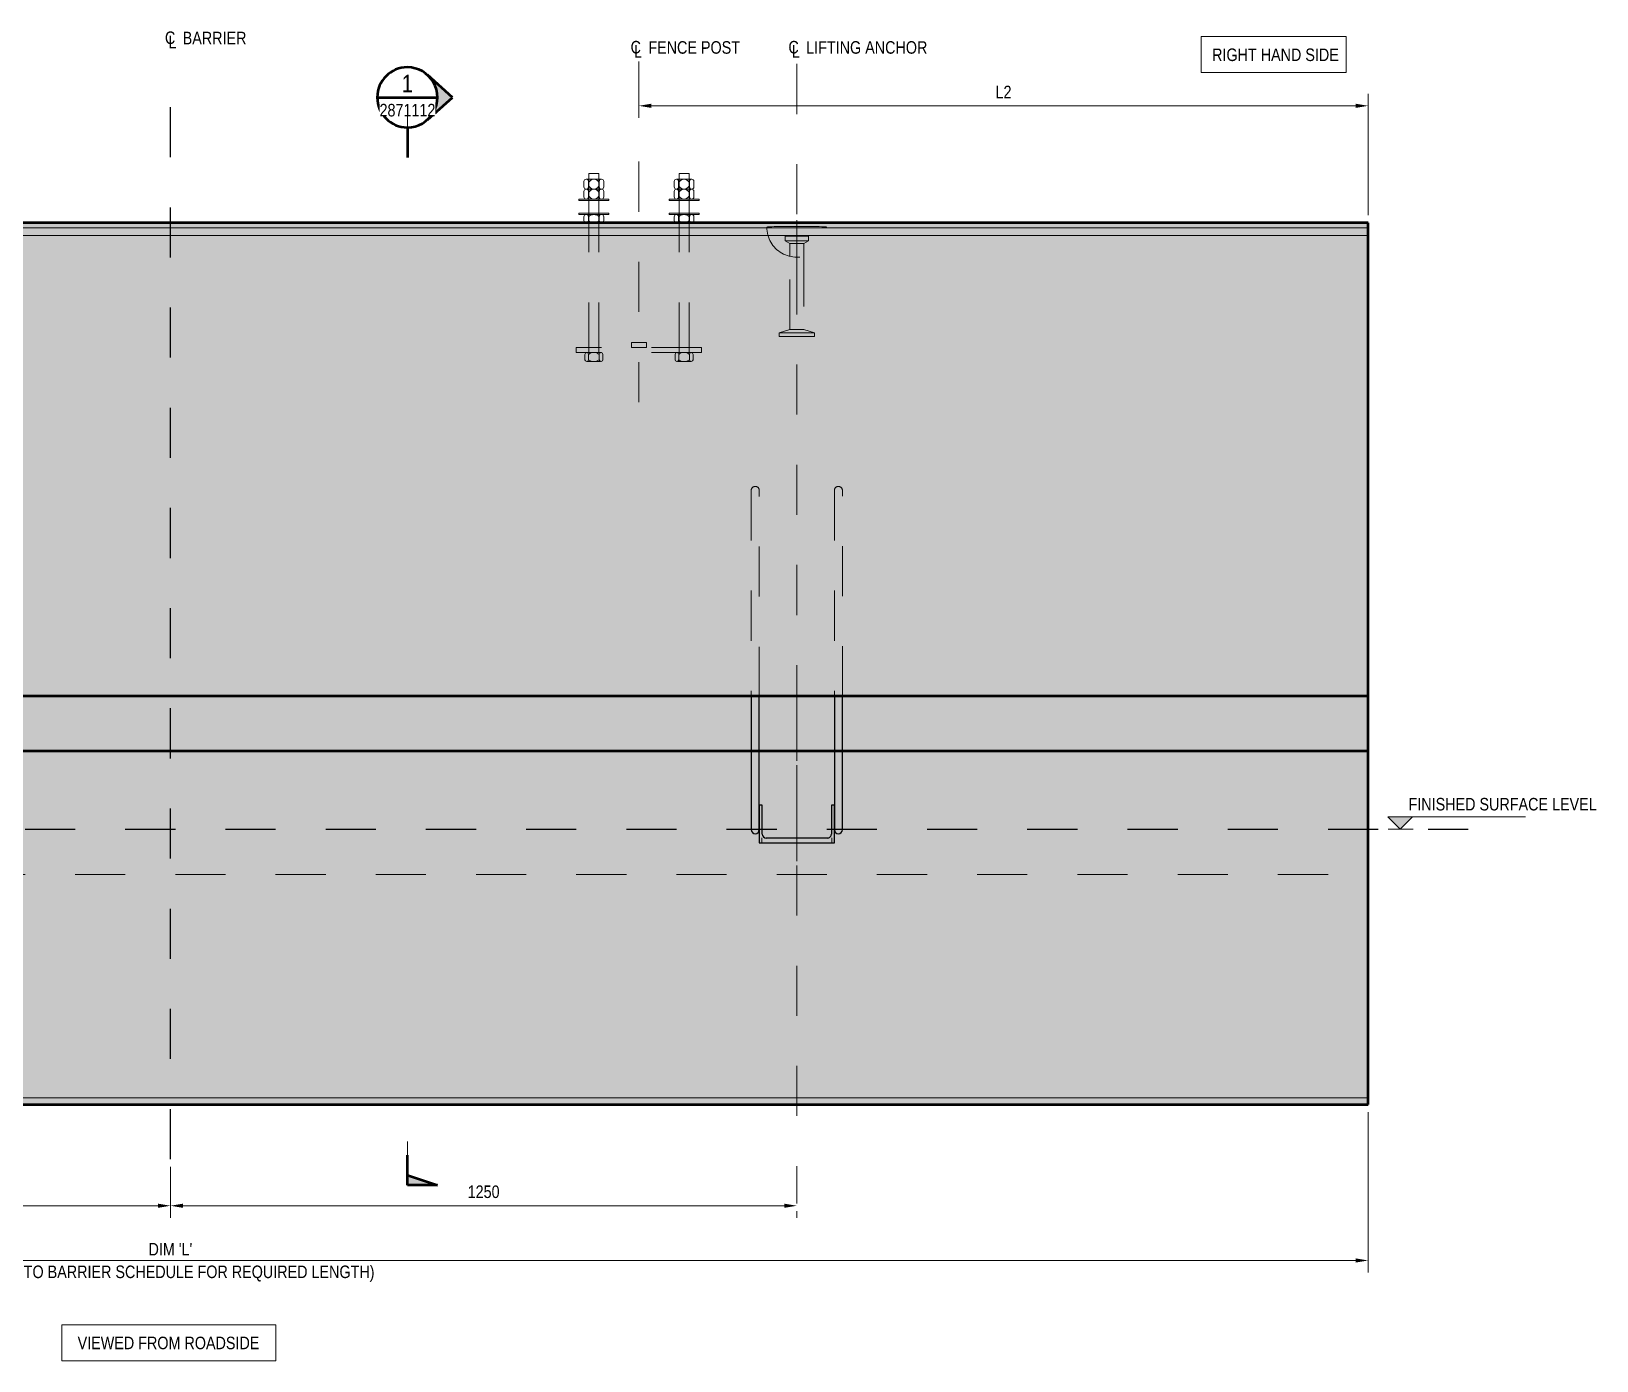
# Model space of a CAD drawing. Header units: metres. Extents: x 0.2 to 10.5, y 1.3 to 4.3.
# Drawn here: x 3.2 to 6.323, y 1.661 to 4.315 of the extents above; entities that cross this region are included whole.
import ezdxf

# ---------------------------------------------------------------- set-up
doc = ezdxf.new("R2010")
doc.units = ezdxf.units.M
for name, pattern in [('Dashed', [0.0075, 0.005, -0.0025]), ('Dot_Section Line', [0.02, 0, -0.02]), ('JacobsCenter', [0.015000000000000001, 0.009000000000000003, -0.0015, 0.003, -0.0015]), ('JacobsDash', [0.0045000000000000005, 0.003, -0.0015])]:
    doc.linetypes.add(name, pattern=pattern)
doc.layers.get('Defpoints').update_dxf_attribs({"color": 41})
for name, color, linetype, lineweight in [('D-BDGE', 7, 'Continuous', 13), ('D-BDGE-LINE', 7, 'Continuous', 9), ('D-ENHA-ANNO-TEXT', 7, 'Continuous', 9), ('D-ENHA-GEN-LINE', 7, 'Continuous', 9), ('D-ENHA-TEXT', 7, 'Continuous', 9), ('D-ENHA-TEXT-DIMS', 7, 'Continuous', 9)]:
    doc.layers.add(name, color=color, linetype=linetype, lineweight=lineweight)
doc.styles.add('Arial Narrow_2', font='ARIALN.TTF', dxfattribs={"height": 0.025})
doc.styles.add('Arial Narrow_3', font='ARIALN.TTF', dxfattribs={"height": 0.0025})
doc.styles.add('Arial Narrow_4', font='ARIALN.TTF', dxfattribs={"height": 0.03499999999999998})
doc.dimstyles.new('Dimension_Standard_O__mm_', dxfattribs={"dimscale": 0.3048, "dimtxt": 0.02558577434045649, "dimasz": 0.08202099737532807, "dimexe": 0.07874015748031493, "dimexo": 0.04921259842519685, "dimgap": 0.04921259842519685, "dimtad": 1, "dimdec": 0, "dimlfac": 1000, "dimzin": 0, "dimdsep": 46, "dimtxsty": 'Arial Narrow_2', "dimsah": 1, "dimcen": 0.09, "dimaunit": 1, "dimadec": 4, "dimazin": 0, "dimtfac": 1, "dimtdec": 4, "dimtix": 1, "dimtmove": 0, "dimatfit": 3, "dimfxl": 1, "dimtvp": 1, "dimtfill": 1, "dimtolj": 1, "dimtzin": 0, "dimlwd": 18, "dimlwe": 18, "dimarcsym": 2})
doc.dimstyles.new('Dimension_Standard_T__mm_', dxfattribs={"dimscale": 0.3048, "dimtxt": 0.02558577434045649, "dimasz": 0.08202099737532807, "dimexe": 0.07874015748031493, "dimexo": 0.04921259842519685, "dimgap": 0.03280839895013123, "dimtad": 1, "dimdec": 0, "dimlfac": 1000, "dimzin": 0, "dimdsep": 46, "dimtxsty": 'Arial Narrow_2', "dimsah": 1, "dimcen": 0.09, "dimaunit": 1, "dimadec": 4, "dimazin": 0, "dimtfac": 1, "dimtdec": 4, "dimtix": 1, "dimtmove": 0, "dimatfit": 3, "dimfxl": 1, "dimtvp": 1, "dimtolj": 1, "dimtzin": 0, "dimlwd": 18, "dimlwe": 18, "dimarcsym": 2})

# ---------------------------------------------------------------- blocks, each defined once
blk = doc.blocks.new('SYM_ANO_Barrier_LiftingHook_CS - Barrier_LiftingHook-5691597-DRG-2871112 -  PRECAST BARRIER_MPB-02-A_CONCRETE ELEVATION')
at = {"layer": 'D-ENHA-GEN-LINE', "linetype": 'JacobsDash'}
for p, q in [((-0.003500309690159186, 0.02120277777777555), (0.003499690309840712, 0.02120277777777555)), ((-0.003500309690159186, 0.02046670935560924), (-0.003500309690159186, 0.02120277777777555)), ((0.003499690309840712, 0.02046670935561054), (-0.003500309690163432, 0.02046670935561054)), ((-0.001400309690159352, 0.01982467492454532), (-0.003500309690159189, 0.02046670935560924)), ((0.001399690309845143, 0.01982467492454662), (-0.001400309690159352, 0.01982467492454662)), ((-0.001400309690159352, 0.005237165916272176), (-0.001400309690159352, 0.01982467492454532)), ((0.003499690309840711, 0.02046670935560924), (0.001399690309840892, 0.01982467492454532)), ((0.001399690309840892, 0.01982467492454533), (0.001399690309840906, 0.005237149402329283)), ((0.003499690309840712, 0.02120277777777555), (0.003499690309840712, 0.02046670935560924)), ((-3.096901587356272e-07, 0.006784693707594565), (-3.096901587356272e-07, -0.001969845714563886)), ((-0.001400309690159352, 0.002676899408019202), (-0.001400309690159352, 0.005237165916272176)), ((0.001399690309840878, 0.005237149402329294), (0.001399690309840905, 0.002676899408019202)), ((-0.002350309690159203, 0.002128416652289006), (-0.001400309690159351, 0.002676899408019204)), ((0.002349690309838533, 0.002128416652290305), (-0.002350309690159202, 0.002128416652290305)), ((-0.002350309690159203, 0.00120277777777577), (-0.002350309690159203, 0.002128416652289006)), ((0.002349690309841109, 0.00120277777777707), (-0.002350309690159202, 0.00120277777777577)), ((0.001399690309838654, 0.002676899408020502), (-0.001400309690157101, 0.002676899408020502)), ((0.001399690309840905, 0.002676899408019202), (0.00234969030983853, 0.002128416652290307)), ((0.002349690309840784, 0.002128416652289006), (0.002349690309841109, 0.00120277777777707)), ((-0.005825960594715209, -0.0006371081662707314), (-0.006000309690159206, -0.0005972222222251211)), ((-0.005313045844078125, -0.0006746760842300627), (-0.005825960594715214, -0.0006371081662707309)), ((-0.004491374179183393, -0.0007077426652629613), (-0.005313045844077933, -0.0006746760842300689)), ((-0.003408698170548321, -0.0007343861998717282), (-0.004491374179185306, -0.0007077426652628809)), ((-0.002127939012445208, -0.0007530582626696955), (-0.003408698170564734, -0.0007343861998715137)), ((-0.0007235297717087187, -0.0007626737012388135), (-0.002127939012431997, -0.0007530582626700263)), ((0.0007229103913756694, -0.0007626737012389357), (-0.0007235297716908704, -0.0007626737012389357)), ((0.002127319632079683, -0.000753058262670262), (0.0007229103913510606, -0.000762673701239086)), ((0.003408078790218821, -0.0007343861998719226), (0.002127319632063511, -0.000753058262670626)), ((0.004490754798868225, -0.0007077426652628623), (0.00340807879022341, -0.0007343861998719016)), ((0.005312426463760563, -0.0006746760842300507), (0.004490754798870601, -0.0007077426652627585)), ((0.005825341214397408, -0.0006371081662707316), (0.005312426463760326, -0.0006746760842300611)), ((0.005999690309841106, -0.0005972222222250608), (0.005825341214397414, -0.0006371081662707314))]:
    blk.add_line(p, q, dxfattribs=at)
blk.add_arc((-3.44100176372919e-07, -0.0005971878122075771), 0.005999965590081505, 359.9996711569023, 180.0003285933472, dxfattribs=at)
for major_axis, ratio, start_param, end_param in [((0.006000000000000017, 0), 0.02776706724027967, 1.570796326794872, 3.136791718390918), ((0.005999999999999991, 0), 0.02776706724027981, 0, 1.570796326794872)]:
    blk.add_ellipse((-3.096901588845214e-07, -0.0005972222222229539), major_axis=major_axis, ratio=ratio, start_param=start_param, end_param=end_param, dxfattribs=at)
blk = doc.blocks.new('CS_Annot_Centreline Symbol2 - CS_Annot_Centreline Symbol 2-5689285-DRG-2871112 -  PRECAST BARRIER_MPB-02-A_CONCRETE ELEVATION')
at = {"layer": 'D-ENHA-GEN-LINE', "char_height": 0.0025, "attachment_point": 1, "style": 'Arial Narrow_3'}
for s, insert, width in [('C  ', (-0.001093037785933506, 0.004762522620760218), 0.00440928125), ('L', (-0.000410444531309655, 0.003917079901844562), 0.00192405)]:
    blk.add_mtext(s, dxfattribs=dict(at, insert=insert, width=width))
blk = doc.blocks.new('Drafting View - sectionTail-4870194-DRG-2871112 -  PRECAST BARRIER_MPB-02-A_CONCRETE ELEVATION')
at = {"layer": 'D-ENHA-ANNO-TEXT'}
blk.add_hatch(color=256, dxfattribs=at).paths.add_polyline_path([(-0.005999999999999978, 0.006000000000000027), (-0.003999999999999977, 5.287437154777308e-18), (-0.005999999999999979, 2.326472348102016e-17)])
at = {"layer": 'D-ENHA-ANNO-TEXT', "lineweight": 50}
for p, q in [((-0.005999999999999977, 0.006000000000000042), (-0.005999999999999979, 2.326472348102016e-17)), ((-0.003999999999999977, 5.287437154777308e-18), (-0.005999999999999978, 0.006000000000000027)), ((-0.005999999999999979, 2.326472348102016e-17), (-0.003999999999999977, 5.287437154777308e-18)), ((-0.005999999999999979, 2.079979685531878e-17), (0, 1.338093660713722e-18))]:
    blk.add_line(p, q, dxfattribs=at)
blk = doc.blocks.new('Drafting View - SectionHead-4898858-DRG-2871112 -  PRECAST BARRIER_MPB-02-A_CONCRETE ELEVATION')
at = {"layer": 'D-ENHA-ANNO-TEXT'}
h = blk.add_hatch(color=256, dxfattribs=at)
edge = h.paths.add_edge_path()
edge.add_line((-0.001999999999999969, 0.009000000000000005), (0.002472438688581585, 0.004002715195407355))
edge.add_arc((-0.001999999999999989, 2.009226118815377e-17), 0.00599999999999998, 41.82770747606521, 138.1722925239356)
edge.add_line((-0.00647243868858154, 0.004002715195407331), (-0.001999999999999968, 0.009000000000000005))
at = {"layer": 'D-ENHA-ANNO-TEXT', "lineweight": 50}
for p, q in [((-0.001999999999999968, 0.009000000000000005), (-0.00647243868858154, 0.004002715195407331)), ((0.002472438688581585, 0.004002715195407355), (-0.001999999999999969, 0.009000000000000005)), ((0.003999999999999997, 4.260466872653294e-17), (0.009999999999999997, 2.168988129606749e-17))]:
    blk.add_line(p, q, dxfattribs=at)
for centre, start, end in [((-0.00199999999999999, 1.903242990425817e-17), 359.9999999999994, 179.9999999999997), ((-0.001999999999999989, 4.934127034536352e-18), 179.9999999999996, 359.9999999999996)]:
    blk.add_arc(centre, 0.005999999999999991, start, end, dxfattribs=at)
blk = doc.blocks.new('DIMBLOCK1-DRG-2871112 -  PRECAST BARRIER_MPB-02-A_CONCRETE ELEVATION')
at = {"layer": 'D-ENHA-TEXT-DIMS', "color": 0, "lineweight": 18, "transparency": 16777216}
for p, q in [((1.087320144108622, 2.157432099418924), (1.087320144108622, 1.837064861433709)), ((5.867320144108622, 2.157432099418924), (5.867320144108622, 1.837064861433709)), ((1.112320144108622, 1.861064861433709), (5.842320144108622, 1.861064861433709))]:
    blk.add_line(p, q, dxfattribs=at)
at = {"layer": 'D-ENHA-TEXT-DIMS', "color": 0, "transparency": 16777216}
for points in [[(1.112320144108622, 1.865231528100376), (1.112320144108622, 1.856898194767042), (1.087320144108622, 1.861064861433709)], [(5.842320144108622, 1.865231528100376), (5.842320144108622, 1.856898194767042), (5.867320144108622, 1.861064861433709)]]:
    blk.add_solid(points, dxfattribs=at)
at = {"layer": 'Defpoints', "color": 0, "transparency": 16777216}
for p in [(1.087320144108622, 2.172432099418924), (5.867320144108622, 2.172432099418924), (5.867320144108622, 1.861064861433709)]:
    blk.add_point(p, dxfattribs=at)
at = {"layer": 'D-ENHA-TEXT-DIMS', "color": 0, "lineweight": 18, "transparency": 16777216, "char_height": 0.025, "width": 0.9790822980948015, "attachment_point": 5, "style": 'Arial Narrow_2'}
for s, insert in [("\\A1;DIM 'L'", (3.477320144108622, 1.88357338803671)), ('\\A1;(REFER TO BARRIER SCHEDULE FOR REQUIRED LENGTH)', (3.477320144108622, 1.834668203862086))]:
    blk.add_mtext(s, dxfattribs=dict(at, insert=insert))
blk = doc.blocks.new('DIMBLOCK2-DRG-2871112 -  PRECAST BARRIER_MPB-02-A_CONCRETE ELEVATION')
at = {"layer": 'D-ENHA-TEXT-DIMS', "color": 0, "lineweight": 18, "transparency": 16777216}
for p, q in [((2.227320144108623, 2.039549072374633), (2.227320144108623, 1.946334414097972)), ((3.477320144108623, 2.048334265813729), (3.477320144108623, 1.946334414097972)), ((2.252320144108623, 1.970334414097972), (3.452320144108624, 1.970334414097972))]:
    blk.add_line(p, q, dxfattribs=at)
at = {"layer": 'D-ENHA-TEXT-DIMS', "color": 0, "transparency": 16777216}
for points in [[(2.252320144108623, 1.974501080764638), (2.252320144108623, 1.966167747431305), (2.227320144108623, 1.970334414097972)], [(3.452320144108624, 1.974501080764638), (3.452320144108624, 1.966167747431305), (3.477320144108623, 1.970334414097972)]]:
    blk.add_solid(points, dxfattribs=at)
at = {"layer": 'Defpoints', "color": 0, "transparency": 16777216}
for p in [(3.477320144108623, 2.063334265813729), (2.227320144108623, 2.054549072374633), (3.477320144108623, 1.970334414097972)]:
    blk.add_point(p, dxfattribs=at)
at = {"layer": 'D-ENHA-TEXT-DIMS', "color": 0, "lineweight": 18, "transparency": 16777216, "insert": (2.852320144108623, 1.998098738791014), "char_height": 0.025, "width": 0.07602630089735642, "attachment_point": 5, "style": 'Arial Narrow_2', "bg_fill": 3, "box_fill_scale": 1.1, "bg_fill_color": 256, "bg_fill_true_color": 13158600, "bg_fill_transparency": 0}
blk.add_mtext('\\A1;1250', dxfattribs=at)
blk = doc.blocks.new('DIMBLOCK3-DRG-2871112 -  PRECAST BARRIER_MPB-02-A_CONCRETE ELEVATION')
at = {"layer": 'D-ENHA-TEXT-DIMS', "color": 0, "lineweight": 18, "transparency": 16777216}
for p, q in [((3.477320144108623, 2.048334265813729), (3.477320144108623, 1.946334414097972)), ((3.502320144108623, 1.970334414097972), (4.702320144108624, 1.970334414097972)), ((4.727320144108624, 1.95954907237463), (4.727320144108624, 1.946334414097972))]:
    blk.add_line(p, q, dxfattribs=at)
at = {"layer": 'D-ENHA-TEXT-DIMS', "color": 0, "transparency": 16777216}
for points in [[(3.502320144108623, 1.974501080764638), (3.502320144108623, 1.966167747431305), (3.477320144108623, 1.970334414097972)], [(4.702320144108624, 1.974501080764638), (4.702320144108624, 1.966167747431305), (4.727320144108624, 1.970334414097972)]]:
    blk.add_solid(points, dxfattribs=at)
at = {"layer": 'Defpoints', "color": 0, "transparency": 16777216}
for p in [(3.477320144108623, 2.063334265813729), (4.727320144108624, 1.97454907237463), (4.727320144108624, 1.970334414097972)]:
    blk.add_point(p, dxfattribs=at)
at = {"layer": 'D-ENHA-TEXT-DIMS', "color": 0, "lineweight": 18, "transparency": 16777216, "insert": (4.102320144108623, 1.998098738791014), "char_height": 0.025, "width": 0.07602630089735642, "attachment_point": 5, "style": 'Arial Narrow_2', "bg_fill": 3, "box_fill_scale": 1.1, "bg_fill_color": 256, "bg_fill_true_color": 13158600, "bg_fill_transparency": 0}
blk.add_mtext('\\A1;1250', dxfattribs=at)
blk = doc.blocks.new('CS_Annot_Centreline Symbol2 - CS_Annot_Centreline Symbol-5797590-DRG-2871112 -  PRECAST BARRIER_MPB-02-A_CONCRETE ELEVATION')
at = {"layer": 'D-ENHA-GEN-LINE', "char_height": 0.0025, "attachment_point": 1, "style": 'Arial Narrow_3'}
for s, insert, width in [('C  ', (-0.001093037785933506, 0.004762522620760218), 0.00440928125), ('L', (-0.000410444531309655, 0.003917079901844562), 0.00192405)]:
    blk.add_mtext(s, dxfattribs=dict(at, insert=insert, width=width))
blk = doc.blocks.new('SYM_ANO_Level - FINISHED LEVEL 2-5691598-DRG-2871112 -  PRECAST BARRIER_MPB-02-A_CONCRETE ELEVATION')
at = {"layer": 'D-ENHA-GEN-LINE'}
blk.add_hatch(color=256, dxfattribs=at).paths.add_polyline_path([(3.542582893700797e-17, -6.34492458573277e-18), (0.002471832375662531, -0.002471832375662513), (-0.002471832375662475, -0.002471832375662513)])
for p, q in [((0.002414539042639604, 0), (-0.002585460957360396, 0)), ((-0.025, -0.002467747531082657), (0.002414539042639605, -0.002467747531082657)), ((3.569020079474683e-17, -6.609296443471635e-18), (-0.002471832375662475, -0.002471832375662513)), ((-0.002471832375662475, -0.002471832375662513), (0.002471832375662531, -0.002471832375662513)), ((0.001800000000000022, -0.002467747531082657), (-0.001800000000000064, -0.002467747531082657)), ((0.00247183237566253, -0.002471832375662513), (3.542582893700797e-17, -6.34492458573277e-18))]:
    blk.add_line(p, q, dxfattribs=at)
blk = doc.blocks.new('DIMBLOCK5-DRG-2871112 -  PRECAST BARRIER_MPB-02-A_CONCRETE ELEVATION')
at = {"layer": 'D-ENHA-TEXT-DIMS', "color": 0, "lineweight": 18, "transparency": 16777216}
for p, q in [((5.867320144108622, 3.947432099418925), (5.867320144108622, 4.190016632816901)), ((4.412320144108621, 4.168694302346566), (4.412320144108621, 4.142016632816901)), ((4.437320144108622, 4.166016632816901), (5.842320144108622, 4.166016632816901))]:
    blk.add_line(p, q, dxfattribs=at)
at = {"layer": 'D-ENHA-TEXT-DIMS', "color": 0, "transparency": 16777216}
for points in [[(4.437320144108622, 4.170183299483567), (4.437320144108622, 4.161849966150235), (4.412320144108621, 4.166016632816901)], [(5.842320144108622, 4.170183299483567), (5.842320144108622, 4.161849966150235), (5.867320144108622, 4.166016632816901)]]:
    blk.add_solid(points, dxfattribs=at)
at = {"layer": 'Defpoints', "color": 0, "transparency": 16777216}
for p in [(4.412320144108621, 4.183694302346566), (5.867320144108622, 4.166016632816901), (5.867320144108622, 3.932432099418925)]:
    blk.add_point(p, dxfattribs=at)
at = {"layer": 'D-ENHA-TEXT-DIMS', "color": 0, "lineweight": 18, "transparency": 16777216, "insert": (5.139820144108622, 4.19356779243491), "char_height": 0.025, "width": 0.03801315044867821, "attachment_point": 5, "style": 'Arial Narrow_2', "bg_fill": 3, "box_fill_scale": 1.1, "bg_fill_color": 256, "bg_fill_true_color": 13158600, "bg_fill_transparency": 0}
blk.add_mtext('\\A1;L2', dxfattribs=at)

msp = doc.modelspace()

# ---------------------------------------------------------------- hatches: boundary and pattern name
at = {"layer": 'D-BDGE-LINE', "true_color": 0xffffff}
h = msp.add_hatch(color=7, dxfattribs=at)
h.paths.add_polyline_path([(2.776550711687851, 2.172432099418927), (5.867320144108633, 2.172432099418927), (5.867320144108633, 2.63180709941892), (1.087320144108627, 2.63180709941892), (1.087320144108627, 2.172432099418927), (1.422320144108627, 2.172432099418927)])
h.paths.add_polyline_path([(5.867320144108633, 2.987432099418935), (5.867320144108633, 3.932432099418929), (1.087320144108627, 3.932432099418929), (1.087320144108627, 2.987432099418935), (4.860977266633811, 2.987432099418935)])
msp.add_hatch(color=7, dxfattribs=at).paths.add_polyline_path([(4.860977266633811, 2.63180709941892), (5.867320144108633, 2.63180709941892), (5.867320144108633, 2.987432099418935), (1.087320144108627, 2.987432099418935), (1.087320144108627, 2.63180709941892), (4.818242825779179, 2.63180709941892)])

# ---------------------------------------------------------------- linework, layer by layer
at = {"layer": 'D-BDGE', "linetype": 'JacobsCenter', "lineweight": 25}
msp.add_line((3.477320144108623, 2.063334265813729), (3.477320144108627, 4.263334265813729), dxfattribs=at)
at = {"layer": 'D-BDGE', "linetype": 'JacobsCenter', "lineweight": 18}
for p, q in [((4.412320144108621, 4.254549072374626), (4.41232014410862, 3.574549072374627)), ((4.727320144108629, 4.24954907237463), (4.727320144108624, 1.97454907237463)), ((4.727320144108625, 2.958406902667613), (4.727320144108625, 2.593406902667613))]:
    msp.add_line(p, q, dxfattribs=at)
at = {"layer": 'D-BDGE', "color": 252, "lineweight": 18, "true_color": 0x888888}
for p, q in [((4.33232014410862, 4.031091370773516), (4.312320144108625, 4.031091370773516)), ((4.312320144108625, 4.031091370773516), (4.312320144108625, 3.930217863555683)), ((4.33232014410862, 4.031091370773516), (4.33232014410862, 3.930762861152278)), ((4.492320144108623, 4.031091370773516), (4.512320144108619, 4.031091370773516)), ((4.492320144108623, 4.031091370773516), (4.492320144108623, 3.930762861152278)), ((4.512320144108619, 4.031091370773516), (4.512320144108619, 3.930217863555682)), ((4.302584144108625, 4.014979061723609), (4.302584144108625, 4.004047061723608)), ((4.30701814410862, 4.019413061723609), (4.337622144108626, 4.019413061723609)), ((4.30701814410862, 3.999613061723609), (4.337622144108626, 3.999613061723609)), ((4.30701814410862, 3.999613061723609), (4.337622144108626, 3.999613061723609)), ((4.30701814410862, 3.999613061723609), (4.337622144108626, 3.999613061723609)), ((4.311452144108619, 4.014979061723609), (4.311452144108619, 4.004047061723608)), ((4.311452144108624, 4.010510675065457), (4.311452144108624, 4.008515448381756)), ((4.333188144108626, 4.014979061723608), (4.333188144108626, 4.004047061723607)), ((4.333188144108622, 4.010510675065457), (4.333188144108622, 4.008515448381756)), ((4.342056144108621, 4.014979061723608), (4.342056144108621, 4.004047061723607)), ((4.482584144108623, 4.014979061723608), (4.482584144108623, 4.004047061723607)), ((4.517622144108624, 4.019413061723608), (4.487018144108618, 4.019413061723608)), ((4.517622144108624, 3.999613061723608), (4.487018144108618, 3.999613061723608)), ((4.517622144108624, 3.999613061723608), (4.487018144108618, 3.999613061723608)), ((4.517622144108624, 3.999613061723608), (4.487018144108618, 3.999613061723608)), ((4.491452144108618, 4.014979061723608), (4.491452144108618, 4.004047061723607)), ((4.491452144108622, 4.010510675065457), (4.491452144108622, 4.008515448381755)), ((4.513188144108624, 4.014979061723608), (4.513188144108624, 4.004047061723607)), ((4.51318814410862, 4.010510675065457), (4.51318814410862, 4.008515448381755)), ((4.522056144108619, 4.014979061723608), (4.522056144108619, 4.004047061723607)), ((4.352320144108623, 3.979813061723608), (4.292320144108622, 3.979813061723608)), ((4.292320144108622, 3.979813061723608), (4.292320144108622, 3.976813061723609)), ((4.292320144108622, 3.976813061723609), (4.352320144108623, 3.976813061723609)), ((4.302584144108625, 3.995179061723609), (4.302584144108625, 3.984247061723608)), ((4.30701814410862, 3.979813061723609), (4.337622144108626, 3.979813061723609)), ((4.30701814410862, 3.979813061723609), (4.337622144108626, 3.979813061723609)), ((4.311452144108619, 3.995179061723609), (4.311452144108619, 3.984247061723608)), ((4.311452144108624, 3.990710675065457), (4.311452144108624, 3.988715448381756)), ((4.333188144108626, 3.995179061723608), (4.333188144108626, 3.984247061723608)), ((4.333188144108622, 3.990710675065457), (4.333188144108622, 3.988715448381756)), ((4.342056144108621, 3.995179061723608), (4.342056144108621, 3.984247061723608)), ((4.352320144108623, 3.976813061723609), (4.352320144108623, 3.979813061723608)), ((4.472320144108622, 3.979813061723608), (4.532320144108621, 3.979813061723608)), ((4.472320144108622, 3.976813061723608), (4.472320144108622, 3.979813061723608)), ((4.532320144108621, 3.976813061723608), (4.472320144108622, 3.976813061723608)), ((4.482584144108623, 3.995179061723608), (4.482584144108623, 3.984247061723608)), ((4.517622144108624, 3.979813061723608), (4.487018144108618, 3.979813061723608)), ((4.517622144108624, 3.979813061723608), (4.487018144108618, 3.979813061723608)), ((4.491452144108618, 3.995179061723608), (4.491452144108618, 3.984247061723608)), ((4.491452144108622, 3.990710675065457), (4.491452144108622, 3.988715448381755)), ((4.513188144108624, 3.995179061723608), (4.513188144108624, 3.984247061723608)), ((4.51318814410862, 3.990710675065457), (4.51318814410862, 3.988715448381755)), ((4.522056144108619, 3.995179061723608), (4.522056144108619, 3.984247061723608)), ((4.532320144108621, 3.979813061723608), (4.532320144108621, 3.976813061723608)), ((4.292320144108622, 3.951813061723605), (4.352320144108623, 3.951813061723605)), ((4.292320144108622, 3.948813061723605), (4.292320144108622, 3.951813061723605)), ((4.352320144108623, 3.948813061723605), (4.292320144108622, 3.948813061723605)), ((4.302584144108625, 3.936866099418917), (4.302584144108625, 3.944379061723606)), ((4.30701814410862, 3.948813061723606), (4.337622144108626, 3.948813061723606)), ((4.30701814410862, 3.948813061723606), (4.337622144108626, 3.948813061723606)), ((4.311452144108624, 3.944379061723613), (4.311452144108624, 3.93686609941891)), ((4.333188144108622, 3.944379061723613), (4.333188144108622, 3.93686609941891)), ((4.342056144108621, 3.936866099418916), (4.342056144108621, 3.944379061723605)), ((4.352320144108623, 3.951813061723605), (4.352320144108623, 3.948813061723605)), ((4.472320144108622, 3.951813061723605), (4.472320144108622, 3.948813061723605)), ((4.532320144108621, 3.951813061723605), (4.472320144108622, 3.951813061723605)), ((4.472320144108622, 3.948813061723605), (4.532320144108621, 3.948813061723605)), ((4.482584144108623, 3.936866099418916), (4.482584144108623, 3.944379061723605)), ((4.517622144108624, 3.948813061723605), (4.487018144108618, 3.948813061723605)), ((4.517622144108624, 3.948813061723605), (4.487018144108618, 3.948813061723605)), ((4.491452144108622, 3.944379061723612), (4.491452144108622, 3.93686609941891)), ((4.51318814410862, 3.944379061723612), (4.51318814410862, 3.93686609941891)), ((4.522056144108619, 3.936866099418916), (4.522056144108619, 3.944379061723605)), ((4.532320144108621, 3.948813061723605), (4.532320144108621, 3.951813061723605)), ((4.30701814410862, 3.932432099418917), (4.337622144108626, 3.932432099418917)), ((4.30701814410862, 3.932432099418917), (4.337622144108626, 3.932432099418917)), ((4.30701814410862, 3.932432099418917), (4.337622144108626, 3.932432099418917)), ((4.517622144108624, 3.932432099418917), (4.487018144108618, 3.932432099418917)), ((4.517622144108624, 3.932432099418917), (4.487018144108618, 3.932432099418917)), ((4.517622144108624, 3.932432099418917), (4.487018144108618, 3.932432099418917)), ((4.304320144108617, 3.659250923477155), (4.304320144108617, 3.669860923477154)), ((4.308015144108618, 3.655555923477154), (4.335405144108623, 3.655555923477154)), ((4.311710144108618, 3.659250923477155), (4.311710144108618, 3.669860923477154)), ((4.332930144108626, 3.659250923477154), (4.332930144108626, 3.669860923477153)), ((4.340320144108627, 3.659250923477154), (4.340320144108627, 3.669860923477153)), ((4.484320144108617, 3.659250923477154), (4.484320144108617, 3.669860923477153)), ((4.516625144108625, 3.655555923477154), (4.48923514410862, 3.655555923477154)), ((4.491710144108618, 3.659250923477154), (4.491710144108618, 3.669860923477153)), ((4.512930144108624, 3.659250923477154), (4.512930144108624, 3.669860923477153)), ((4.520320144108625, 3.659250923477154), (4.520320144108625, 3.669860923477153))]:
    msp.add_line(p, q, dxfattribs=at)
at = {"layer": 'D-BDGE', "lineweight": 50}
for p, q in [((5.867320144108622, 3.932432099418925), (1.087320144108622, 3.932432099418925)), ((5.867320144108622, 2.172432099418924), (5.867320144108622, 3.932432099418925)), ((5.867320144108622, 2.987432099418916), (1.087320144108622, 2.987432099418932)), ((5.867320144108622, 2.877432099418916), (1.087320144108622, 2.877432099418931)), ((1.087320144108622, 2.172432099418924), (5.867320144108622, 2.172432099418924))]:
    msp.add_line(p, q, dxfattribs=at)
at = {"layer": 'D-BDGE', "lineweight": 18}
for p, q in [((1.087320144108624, 3.922432099418932), (5.867320144108624, 3.922432099418917)), ((5.867320144108624, 3.907214048276496), (1.087320144108623, 3.907214048276512)), ((5.867320144108624, 2.987432099418916), (1.087320144108622, 2.987432099418932)), ((5.867320144108622, 2.631807099418916), (5.867320144108624, 2.987432099418916)), ((5.867320144108622, 2.186048210631488), (1.087320144108622, 2.186048210631504))]:
    msp.add_line(p, q, dxfattribs=at)
at = {"layer": 'D-BDGE', "color": 252, "linetype": 'JacobsDash', "lineweight": 18, "true_color": 0x888888}
for p, q in [((4.312320144108624, 3.673555923477154), (4.312320144108625, 3.930217863555683)), ((4.332320144108619, 3.673555923477154), (4.33232014410862, 3.930762861152278)), ((4.492320144108623, 3.673555923477154), (4.492320144108623, 3.930762861152278)), ((4.512320144108619, 3.673555923477154), (4.512320144108619, 3.930217863555682)), ((4.397320144108621, 3.683555923477154), (4.397320144108621, 3.693555923477153)), ((4.397320144108621, 3.693555923477153), (4.427320144108621, 3.693555923477153)), ((4.427320144108621, 3.693555923477153), (4.427320144108621, 3.683555923477154)), ((4.53732014410862, 3.683555923477154), (4.287320144108622, 3.683555923477154)), ((4.287320144108622, 3.673555923477154), (4.287320144108622, 3.683555923477154)), ((4.53732014410862, 3.673555923477154), (4.287320144108622, 3.673555923477154)), ((4.308015144108618, 3.673555923477154), (4.335405144108623, 3.673555923477154)), ((4.427320144108621, 3.683555923477154), (4.397320144108621, 3.683555923477154)), ((4.516625144108625, 3.673555923477154), (4.48923514410862, 3.673555923477154)), ((4.53732014410862, 3.673555923477154), (4.53732014410862, 3.683555923477154))]:
    msp.add_line(p, q, dxfattribs=at)
at = {"layer": 'D-BDGE', "color": 8, "linetype": 'JacobsDash', "lineweight": 18, "true_color": 0x808080}
for p, q in [((4.636357211964924, 3.398328353388672), (4.636357211964923, 2.986320635732551)), ((4.652357211964924, 2.986320635732551), (4.652357211964925, 3.398328353388672)), ((4.802242825779172, 3.398319885441045), (4.802242825779171, 2.987023760732557)), ((4.81824282577917, 2.987023760732557), (4.818242825779171, 3.398319885441045))]:
    msp.add_line(p, q, dxfattribs=at)
at = {"layer": 'D-BDGE', "lineweight": 25}
for p, q in [((4.636357211964923, 2.986320635732551), (4.636357211964923, 2.721066423444422)), ((4.652357211964924, 2.721066423444422), (4.652357211964924, 2.986320635732551)), ((4.802242825779171, 2.987023760732557), (4.802242825779171, 2.721006933223832)), ((4.81824282577917, 2.721006933223832), (4.81824282577917, 2.987023760732557)), ((4.652320144108621, 2.769848486445501), (4.652320144108621, 2.694848486445501)), ((4.658320144108622, 2.769848486445501), (4.652320144108621, 2.769848486445501)), ((4.658320144108622, 2.7123484864455), (4.658320144108622, 2.769848486445501)), ((4.802320144108622, 2.769848486445501), (4.796320144108623, 2.769848486445501)), ((4.796320144108623, 2.769848486445501), (4.796320144108623, 2.712348486445499)), ((4.802320144108622, 2.694848486445501), (4.802320144108622, 2.769848486445501)), ((4.652320144108621, 2.694848486445501), (4.802320144108622, 2.694848486445501)), ((4.788320144108623, 2.704348486445501), (4.666320144108622, 2.704348486445501))]:
    msp.add_line(p, q, dxfattribs=at)
at = {"layer": 'D-BDGE', "linetype": 'Dashed', "lineweight": 25}
msp.add_line((0.9873201441086232, 2.721807099418932), (6.067320144108623, 2.721807099418915), dxfattribs=at)
at = {"layer": 'D-BDGE', "color": 7, "lineweight": 9, "true_color": 0xffffff}
for p, q in [((4.657320144108621, 2.694848486445501), (4.657320144108621, 2.7048484864455)), ((4.797320144108621, 2.7048484864455), (4.797320144108621, 2.694848486445501))]:
    msp.add_line(p, q, dxfattribs=at)
at = {"layer": 'D-BDGE', "linetype": 'JacobsDash', "lineweight": 18}
msp.add_line((1.087320144108622, 2.631807099418931), (5.867320144108622, 2.631807099418916), dxfattribs=at)
at = {"layer": 'D-BDGE', "color": 252, "lineweight": 18, "true_color": 0x888888}
for centre, radius, start, end in [((4.30701814410862, 4.014979061723609), 0.004433999999999827, 0, 180), ((4.30701814410862, 4.004047061723608), 0.004433999999998939, 180, 0), ((4.30701814410862, 3.995179061723609), 0.004433999999999827, 0, 180), ((4.322320144108623, 4.008328061723607), 0.01108500000000018, 11.35561563579839, 168.6443843642025), ((4.322320144108623, 4.010698061723605), 0.01108499999999948, 191.3556156357964, 348.644384364202), ((4.322320144108623, 3.988528061723607), 0.01108500000000018, 11.35561563580012, 168.6443843642008), ((4.337622144108626, 4.014979061723608), 0.004433999999999827, 0, 180), ((4.337622144108626, 4.004047061723607), 0.004433999999999827, 180, 0), ((4.337622144108626, 3.995179061723608), 0.004433999999999827, 0, 180), ((4.487018144108618, 4.014979061723608), 0.004433999999999827, 0, 180), ((4.487018144108618, 4.004047061723607), 0.004433999999999827, 180, 0), ((4.487018144108618, 3.995179061723608), 0.004433999999999827, 0, 180), ((4.502320144108621, 4.008328061723606), 0.01108499999999948, 11.35561563580115, 168.6443843641998), ((4.502320144108621, 4.010698061723605), 0.01108500000000035, 191.3556156358012, 348.6443843641972), ((4.502320144108621, 3.988528061723607), 0.01108499999999948, 11.35561563579942, 168.6443843642015), ((4.517622144108624, 4.014979061723608), 0.004433999999999827, 0, 180), ((4.517622144108624, 4.004047061723607), 0.004433999999999827, 180, 0), ((4.517622144108624, 3.995179061723608), 0.004433999999999827, 0, 180), ((4.30701814410862, 3.984247061723608), 0.004433999999998939, 180, 0), ((4.322320144108623, 3.990898061723606), 0.01108499999999948, 191.355615635796, 348.6443843642024), ((4.337622144108626, 3.984247061723608), 0.004433999999999827, 180, 0), ((4.487018144108618, 3.984247061723608), 0.004433999999999827, 180, 0), ((4.502320144108621, 3.990898061723605), 0.01108500000000035, 191.355615635799, 348.6443843641994), ((4.517622144108624, 3.984247061723608), 0.004433999999999827, 180, 0), ((4.30701814410862, 3.944379061723606), 0.004433999999998939, 3.443090318228225e-11, 180), ((4.30701814410862, 3.936866099418917), 0.004433999999999827, 180, 359.9999999999652), ((4.322320144108623, 3.933277001732613), 0.01553605999099279, 45.61038259849322, 134.389617401508), ((4.322320144108623, 3.94796815940991), 0.01553605999099279, 225.6103825984916, 314.3896174015064), ((4.337622144108626, 3.944379061723605), 0.004433999999999827, 0, 179.9999999999656), ((4.337622144108626, 3.936866099418916), 0.004434000000000545, 180.0000000000172, 359.9999999999939), ((4.487018144108618, 3.944379061723605), 0.004433999999999827, 2.869241931856854e-11, 180), ((4.487018144108618, 3.936866099418916), 0.004434000000000363, 179.9999999999972, 359.9999999999681), ((4.502320144108621, 3.933277001732612), 0.01553605999099279, 45.61038259849437, 134.3896174015068), ((4.502320144108621, 3.94796815940991), 0.01553605999099279, 225.6103825984923, 314.3896174015059), ((4.517622144108624, 3.944379061723605), 0.004433999999999553, 5.737720645360184e-12, 179.9999999999713), ((4.517622144108624, 3.936866099418916), 0.004433999999999827, 180.000000000034, 0), ((4.308015144108618, 3.669860923477154), 0.003695000000000448, 0, 180), ((4.308015144108618, 3.659250923477155), 0.003695000000000448, 180, 0), ((4.322320144108622, 3.656475392354006), 0.01708053112314864, 51.59800531939143, 128.40199468061), ((4.322320144108622, 3.672636454600303), 0.01708053112314864, 231.5980053193896, 308.4019946806083), ((4.336625144108626, 3.669860923477153), 0.003695000000000448, 0, 180), ((4.336625144108626, 3.659250923477154), 0.003695000000000448, 180, 0), ((4.488015144108617, 3.669860923477153), 0.003695000000000448, 0, 180), ((4.488015144108617, 3.659250923477154), 0.003695000000000448, 180, 0), ((4.502320144108621, 3.656475392354005), 0.01708053112314795, 51.59800531939111, 128.4019946806098), ((4.502320144108621, 3.672636454600302), 0.01708053112314795, 231.5980053193898, 308.4019946806085), ((4.516625144108625, 3.669860923477153), 0.003695000000000448, 0, 180), ((4.516625144108625, 3.659250923477154), 0.003695000000000448, 180, 0)]:
    msp.add_arc(centre, radius, start, end, dxfattribs=at)
at = {"layer": 'D-BDGE', "color": 8, "linetype": 'JacobsDash', "lineweight": 18, "true_color": 0x808080}
for centre, radius, start, end in [((4.644357211964925, 3.398328353388672), 0.008000000000000007, 0, 180), ((4.810242825779171, 3.398319885441045), 0.008000000000000543, 1.590277340731758e-12, 179.9999999999952)]:
    msp.add_arc(centre, radius, start, end, dxfattribs=at)
at = {"layer": 'D-BDGE', "lineweight": 25}
for centre, radius, start, end in [((4.644357211964923, 2.721066423444422), 0.008000000000000007, 180, 0), ((4.810242825779171, 2.721006933223832), 0.007999999999999119, 180, 0), ((4.666320144108622, 2.7123484864455), 0.008000000000000007, 180, 269.9999999999996), ((4.788320144108623, 2.712348486445499), 0.008000000000000007, 269.9999999999996, 0)]:
    msp.add_arc(centre, radius, start, end, dxfattribs=at)
at = {"layer": 'D-ENHA-ANNO-TEXT', "lineweight": 50}
msp.add_line((3.890144528114019, 4.182889280011525), (4.010144528114019, 4.182889280011525), dxfattribs=at)
at = {"layer": 'D-ENHA-ANNO-TEXT', "color": 7, "linetype": 'Dot_Section Line', "true_color": 0xffffff}
for p, q in [((3.95014452811402, 4.162889280011525), (3.95014452811402, 4.050883851503537)), ((3.950144528114018, 2.098247885039924), (3.950144528114018, 2.071344121232336))]:
    msp.add_line(p, q, dxfattribs=at)
at = {"layer": 'D-ENHA-TEXT', "lineweight": 18, "flags": 128}
for points in [[(5.534383027997726, 4.30411183157549), (5.823829635099989, 4.304111831575489), (5.823829635099989, 4.232411831575489), (5.534383027997726, 4.23241183157549)], [(3.260628621430736, 1.732709725877551), (3.687862699106701, 1.732709725877551), (3.687862699106701, 1.661009725877551), (3.260628621430736, 1.661009725877551)]]:
    msp.add_lwpolyline(points, close=True, dxfattribs=at)

# ---------------------------------------------------------------- block references
at = {"layer": 'D-ENHA-ANNO-TEXT', "lineweight": 50, "xscale": 9.999999999999996, "yscale": 9.999999999999996, "zscale": 9.999999999999996, "rotation": 269.9999999999996}
msp.add_blockref('Drafting View - SectionHead-4898858-DRG-2871112 -  PRECAST BARRIER_MPB-02-A_CONCRETE ELEVATION', (3.950144528114018, 4.162889280011524), dxfattribs=at)
at = {"layer": 'D-ENHA-ANNO-TEXT', "lineweight": 50, "extrusion": (0, 0, -1), "xscale": 9.999999999999996, "yscale": 9.999999999999996, "zscale": 9.999999999999996, "rotation": 90.00000000000064}
msp.add_blockref('Drafting View - sectionTail-4870194-DRG-2871112 -  PRECAST BARRIER_MPB-02-A_CONCRETE ELEVATION', (-3.950144528114017, 2.071344121232335), dxfattribs=at)
at = {"layer": 'D-ENHA-GEN-LINE', "xscale": 10, "yscale": 10, "zscale": 10}
for name, p in [('CS_Annot_Centreline Symbol2 - CS_Annot_Centreline Symbol 2-5689285-DRG-2871112 -  PRECAST BARRIER_MPB-02-A_CONCRETE ELEVATION', (3.477320144108628, 4.2667474869506)), ('CS_Annot_Centreline Symbol2 - CS_Annot_Centreline Symbol-5797590-DRG-2871112 -  PRECAST BARRIER_MPB-02-A_CONCRETE ELEVATION', (4.406516917191539, 4.247934218820609)), ('CS_Annot_Centreline Symbol2 - CS_Annot_Centreline Symbol-5797590-DRG-2871112 -  PRECAST BARRIER_MPB-02-A_CONCRETE ELEVATION', (4.721516917191544, 4.247934218820608))]:
    msp.add_blockref(name, p, dxfattribs=at)
at = {"layer": 'D-ENHA-GEN-LINE', "xscale": 10, "yscale": 10, "zscale": 10, "rotation": 180}
for name, p in [('SYM_ANO_Barrier_LiftingHook_CS - Barrier_LiftingHook-5691597-DRG-2871112 -  PRECAST BARRIER_MPB-02-A_CONCRETE ELEVATION', (4.727320144108627, 3.917787991804597)), ('SYM_ANO_Level - FINISHED LEVEL 2-5691598-DRG-2871112 -  PRECAST BARRIER_MPB-02-A_CONCRETE ELEVATION', (5.931458850153592, 2.721807099418915))]:
    msp.add_blockref(name, p, dxfattribs=at)

# ---------------------------------------------------------------- dimensions: what is measured, and where the dimension line sits
at = {"layer": 'D-ENHA-TEXT-DIMS', "lineweight": 18}
dim = msp.add_linear_dim(base=(5.867320144108622, 1.861064861433709), p1=(1.087320144108622, 2.172432099418924), p2=(5.867320144108622, 2.172432099418924), text="DIM 'L'\\X(REFER TO BARRIER SCHEDULE FOR REQUIRED LENGTH)", dimstyle='Dimension_Standard_T__mm_', override={"dimpost": '<>', "dimfxl": 4.779999999999999}, dxfattribs=at)
dim.commit()
dim.dimension.update_dxf_attribs({"geometry": 'DIMBLOCK1-DRG-2871112 -  PRECAST BARRIER_MPB-02-A_CONCRETE ELEVATION', "text_midpoint": (3.477320144108622, 1.861064861433709)})

# ---------------------------------------------------------------- next in the draw order: texts
at = {"layer": 'D-ENHA-ANNO-TEXT', "insert": (3.938890322626906, 4.227858737671191), "char_height": 0.03499999999999998, "attachment_point": 1, "style": 'Arial Narrow_4', "bg_fill": 3, "box_fill_scale": 1, "bg_fill_color": 256, "bg_fill_transparency": 0}
msp.add_mtext('1', dxfattribs=at)
at = {"layer": 'D-ENHA-ANNO-TEXT', "insert": (3.894590322626906, 4.169852538256761), "char_height": 0.02499999999999999, "attachment_point": 1, "style": 'Arial Narrow_2', "bg_fill": 3, "box_fill_scale": 1, "bg_fill_color": 256, "bg_fill_true_color": 13158600, "bg_fill_transparency": 0}
msp.add_mtext('2871112', dxfattribs=at)
at = {"layer": 'D-ENHA-GEN-LINE', "char_height": 0.025, "attachment_point": 1, "style": 'Arial Narrow_2', "bg_fill": 3, "box_fill_scale": 1, "bg_fill_color": 256, "bg_fill_true_color": 13158600, "bg_fill_transparency": 0}
for s, insert in [('BARRIER', (3.501821966467108, 4.31381169298234)), ('FENCE POST', (4.431018739550018, 4.294998424852349)), ('LIFTING ANCHOR', (4.746018739550024, 4.294998424852347))]:
    msp.add_mtext(s, dxfattribs=dict(at, insert=insert))
at = {"layer": 'D-ENHA-GEN-LINE', "lineweight": 13, "insert": (5.948029009558835, 2.784420443761498), "char_height": 0.025, "attachment_point": 1, "style": 'Arial Narrow_2', "bg_fill": 3, "box_fill_scale": 1, "bg_fill_color": 256, "bg_fill_true_color": 13158600, "bg_fill_transparency": 0}
msp.add_mtext('FINISHED SURFACE LEVEL', dxfattribs=at)
at = {"layer": 'D-ENHA-TEXT', "lineweight": 18, "insert": (5.555997611331058, 4.280377456575489), "char_height": 0.025, "attachment_point": 1, "style": 'Arial Narrow_2', "bg_fill": 3, "box_fill_scale": 1, "bg_fill_color": 256, "bg_fill_transparency": 0}
msp.add_mtext('RIGHT HAND SIDE', dxfattribs=at)
at = {"layer": 'D-ENHA-TEXT', "lineweight": 18, "insert": (3.292165079764067, 1.708975350877551), "char_height": 0.025, "attachment_point": 1, "style": 'Arial Narrow_2', "bg_fill": 3, "box_fill_scale": 1, "bg_fill_color": 256, "bg_fill_true_color": 13158600, "bg_fill_transparency": 0}
msp.add_mtext('VIEWED FROM ROADSIDE', dxfattribs=at)

# ---------------------------------------------------------------- next in the draw order: dimensions: what is measured, and where the dimension line sits
at = {"layer": 'D-ENHA-TEXT-DIMS', "lineweight": 18}
dim = msp.add_linear_dim(base=(5.867320144108622, 4.166016632816901), p1=(4.412320144108621, 4.183694302346566), p2=(5.867320144108622, 3.932432099418925), text='L2', dimstyle='Dimension_Standard_O__mm_', override={"dimpost": '<>', "dimfxl": 1.476535707194396}, dxfattribs=at)
dim.commit()
dim.dimension.update_dxf_attribs({"geometry": 'DIMBLOCK5-DRG-2871112 -  PRECAST BARRIER_MPB-02-A_CONCRETE ELEVATION', "text_midpoint": (5.139820144108622, 4.19356779243491)})
dim = msp.add_linear_dim(base=(3.477320144108623, 1.970334414097972), p1=(2.227320144108623, 2.054549072374633), p2=(3.477320144108623, 2.063334265813729), dimstyle='Dimension_Standard_O__mm_', override={"dimpost": '<>', "dimfxl": 1.250030871468286}, dxfattribs=at)
dim.commit()
dim.dimension.update_dxf_attribs({"geometry": 'DIMBLOCK2-DRG-2871112 -  PRECAST BARRIER_MPB-02-A_CONCRETE ELEVATION', "text_midpoint": (2.852320144108623, 1.998098738791014)})

# ---------------------------------------------------------------- next in the draw order: dimensions: what is measured, and where the dimension line sits
dim = msp.add_linear_dim(base=(4.727320144108624, 1.970334414097972), p1=(3.477320144108623, 2.063334265813729), p2=(4.727320144108624, 1.97454907237463), dimstyle='Dimension_Standard_O__mm_', override={"dimpost": '<>', "dimfxl": 1.253149157352795}, dxfattribs=at)
dim.commit()
dim.dimension.update_dxf_attribs({"geometry": 'DIMBLOCK3-DRG-2871112 -  PRECAST BARRIER_MPB-02-A_CONCRETE ELEVATION', "text_midpoint": (4.102320144108623, 1.998098738791014)})

doc.saveas('drawing.dxf')
